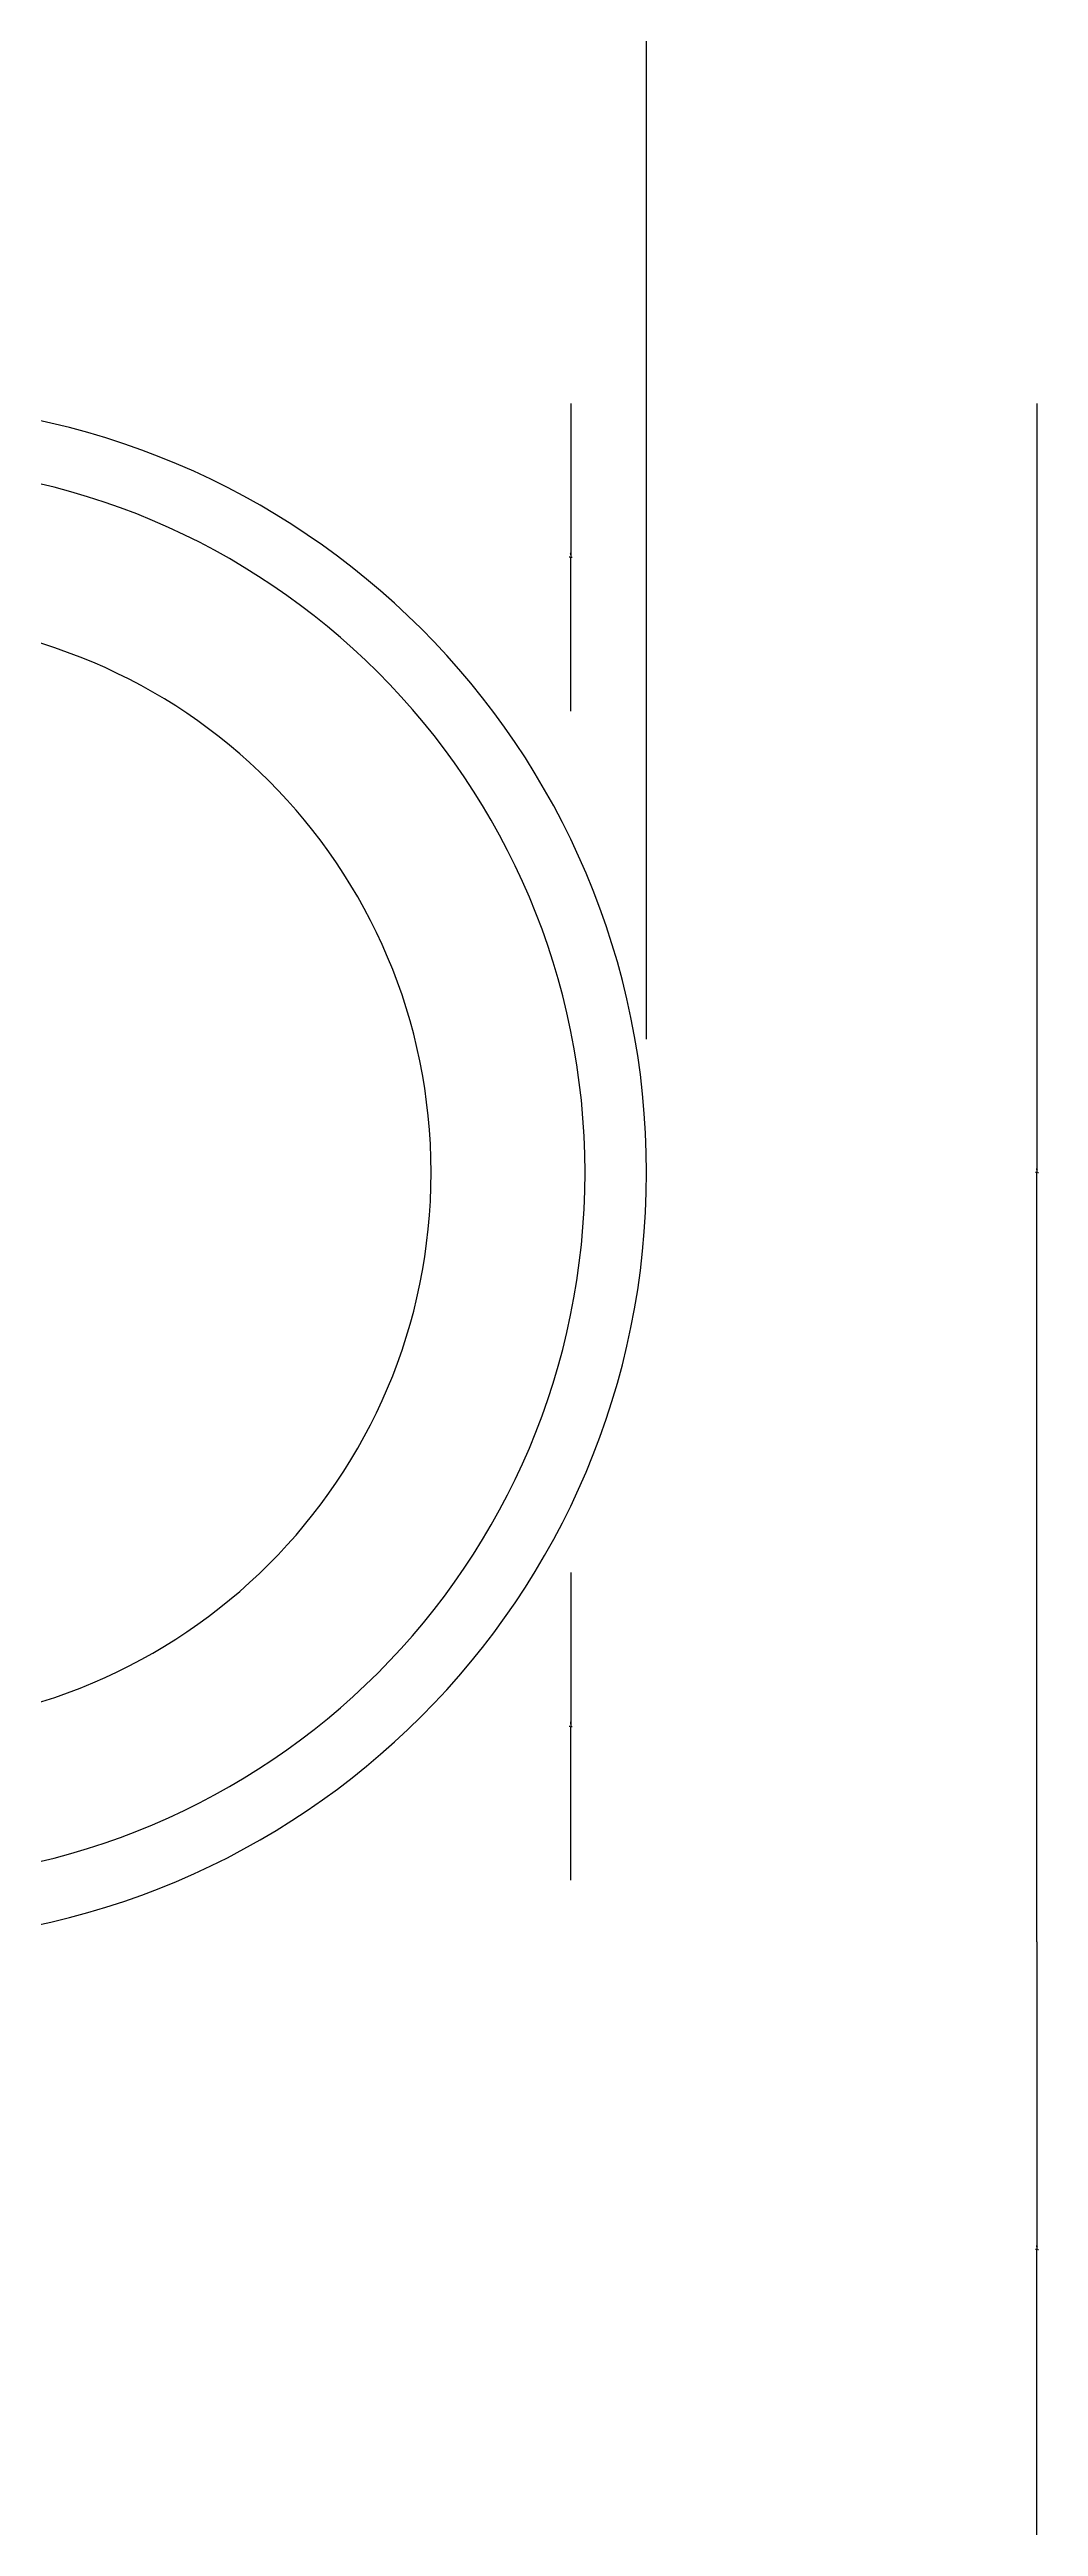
# Model space of a CAD drawing. Header units: metres. Extents: x -2 to 59071, y -2108 to 14272.
# Drawn here: x 55798 to 56119, y 11103 to 11908 of the extents above; entities that cross this region are included whole.
import ezdxf

# ---------------------------------------------------------------- set-up
doc = ezdxf.new("R2010")
doc.units = ezdxf.units.M
doc.layers.add('LAYER1', color=254, linetype='Continuous')
doc.layers.add('PUB_DIM', color=3, linetype='Continuous')
doc.dimstyles.get("Standard").update_dxf_attribs({"dimtxt": 2.5, "dimasz": 2.5, "dimexe": 1.25, "dimexo": 0.625, "dimtad": 1, "dimcen": 2.5, "dimazin": 3, "dimtfac": 1, "dimtmove": 0, "dimatfit": 3})

# ---------------------------------------------------------------- blocks, each defined once
blk = doc.blocks.new('*D24')
for p, q in [((55967.33, 11793.39), (55967.33, 11743.39)), ((55967.08, 11743.39), (55966.83, 11743.39)), ((55967.33, 11693.39), (55967.33, 11743.39)), ((55967.33, 11743.39), (55967.33, 11743.39)), ((55967.58, 11743.39), (55967.83, 11743.39))]:
    blk.add_line(p, q)
at = {"layer": 'Defpoints'}
for p in [(55967.33, 11793.39), (55967.33, 11743.39), (55967.33, 11693.39)]:
    blk.add_point(p, dxfattribs=at)
at = {"layer": 'PUB_DIM', "insert": (55967.33, 11744.515), "char_height": 1, "attachment_point": 5}
blk.add_mtext('0', dxfattribs=at)
blk = doc.blocks.new('*D25')
for p, q in [((55741.96, 11472.84), (55741.96, 11932.2)), ((55742.21, 11932.2), (55865.46, 11932.2)), ((55868.46, 11932.2), (55991.71, 11932.2)), ((55991.96, 11586.76), (55991.96, 11932.2))]:
    blk.add_line(p, q)
at = {"layer": 'Defpoints'}
for p in [(55741.96, 11932.2), (55991.96, 11586.76), (55741.96, 11472.84)]:
    blk.add_point(p, dxfattribs=at)
at = {"layer": 'PUB_DIM', "insert": (55866.96, 11932.2), "char_height": 1, "attachment_point": 5}
blk.add_mtext('250', dxfattribs=at)
blk = doc.blocks.new('*D26')
for p, q in [((56118.79, 11793.39), (56118.79, 11543.39)), ((56118.54, 11543.39), (56118.29, 11543.39)), ((56118.79, 11293.39), (56118.79, 11543.39)), ((56118.79, 11543.39), (56118.79, 11543.39)), ((56119.04, 11543.39), (56119.29, 11543.39))]:
    blk.add_line(p, q)
at = {"layer": 'Defpoints'}
for p in [(56118.79, 11793.39), (56118.79, 11543.39), (56118.79, 11293.39)]:
    blk.add_point(p, dxfattribs=at)
at = {"layer": 'PUB_DIM', "insert": (56118.79, 11544.515), "char_height": 1, "attachment_point": 5}
blk.add_mtext('0', dxfattribs=at)
blk = doc.blocks.new('*D49')
for p, q in [((55967.33, 11413.39), (55967.33, 11363.39)), ((55967.08, 11363.39), (55966.83, 11363.39)), ((55967.33, 11313.39), (55967.33, 11363.39)), ((55967.33, 11363.39), (55967.33, 11363.39)), ((55967.58, 11363.39), (55967.83, 11363.39))]:
    blk.add_line(p, q)
at = {"layer": 'Defpoints'}
for p in [(55967.33, 11413.39), (55967.33, 11363.39), (55967.33, 11313.39)]:
    blk.add_point(p, dxfattribs=at)
at = {"layer": 'PUB_DIM', "insert": (55967.33, 11364.515), "char_height": 1, "attachment_point": 5}
blk.add_mtext('0', dxfattribs=at)
blk = doc.blocks.new('*D52')
for p, q in [((56118.79, 11293.39), (56118.79, 11193.39)), ((56118.54, 11193.39), (56118.29, 11193.39)), ((56118.79, 11093.39), (56118.79, 11193.39)), ((56118.79, 11193.39), (56118.79, 11193.39)), ((56119.04, 11193.39), (56119.29, 11193.39))]:
    blk.add_line(p, q)
at = {"layer": 'Defpoints'}
for p in [(56118.79, 11293.39), (56118.79, 11193.39), (56118.79, 11093.39)]:
    blk.add_point(p, dxfattribs=at)
at = {"layer": 'PUB_DIM', "insert": (56118.79, 11194.515), "char_height": 1, "attachment_point": 5}
blk.add_mtext('0', dxfattribs=at)

msp = doc.modelspace()

# ---------------------------------------------------------------- linework, layer by layer
at = {"layer": 'LAYER1'}
for radius in [250, 230, 180]:
    msp.add_arc((55741.96, 11543.39), radius, 270, 90, dxfattribs=at)

# ---------------------------------------------------------------- dimensions: what is measured, and where the dimension line sits
at = {"layer": 'PUB_DIM'}
for base, p1, p2, picture, middle in [((55741.96, 11932.2), (55741.96, 11472.84), (55991.96, 11586.76), '*D25', (55866.96, 11932.2)), ((55967.33, 11743.39), (55967.33, 11793.39), (55967.33, 11693.39), '*D24', (55967.33, 11744.515)), ((56118.79, 11543.39), (56118.79, 11293.39), (56118.79, 11793.39), '*D26', (56118.79, 11544.515)), ((55967.33, 11363.39), (55967.33, 11413.39), (55967.33, 11313.39), '*D49', (55967.33, 11364.515)), ((56118.79, 11193.39), (56118.79, 11093.39), (56118.79, 11293.39), '*D52', (56118.79, 11194.515))]:
    dim = msp.add_linear_dim(base=base, p1=p1, p2=p2, dimstyle='Standard', dxfattribs=at)
    dim.commit()
    dim.dimension.update_dxf_attribs({"geometry": picture, "text_midpoint": middle})

doc.saveas('drawing.dxf')
